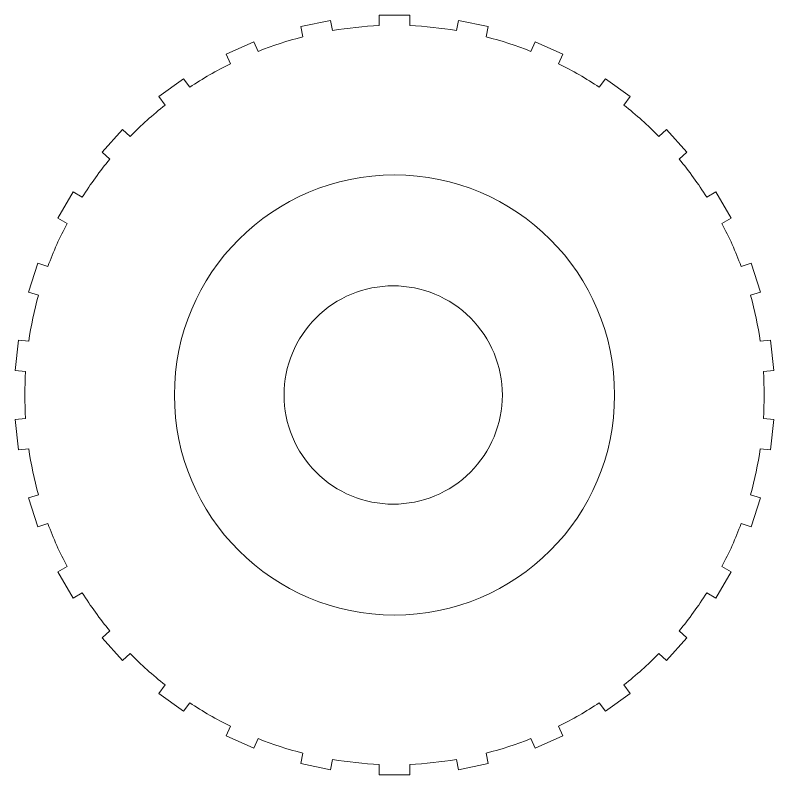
# Model space of a CAD drawing. Header units: centimetres. Extents: x -259 to 261, y 17 to 228.
# Drawn here: x -123.68 to -116.15, y 184.97 to 192.51 of the extents above; entities that cross this region are included whole.
import ezdxf

# ---------------------------------------------------------------- set-up
doc = ezdxf.new("R2010")
doc.units = ezdxf.units.CM
doc.header["$MEASUREMENT"] = 0
doc.layers.add('layer 1', color=7, linetype='Continuous')

msp = doc.modelspace()

# ---------------------------------------------------------------- linework, layer by layer
at = {"layer": 'layer 1', "color": 250, "lineweight": 9}
for points, knots in [([(-117.81781, 191.88155), (-117.81781, 191.88155), (-117.5736, 191.70411), (-117.5736, 191.70411), (-117.5736, 191.70411), (-117.5736, 191.70411), (-117.63456, 191.6202), (-117.63456, 191.6202), (-117.63456, 191.6202), (-117.51238, 191.52352), (-117.39648, 191.41917), (-117.28756, 191.30776), (-117.28756, 191.30776), (-117.28756, 191.30776), (-117.21049, 191.37717), (-117.21049, 191.37717), (-117.21049, 191.37717), (-117.21049, 191.37717), (-117.0085, 191.15284), (-117.0085, 191.15284), (-117.0085, 191.15284), (-117.0085, 191.15284), (-117.08557, 191.08343), (-117.08557, 191.08343), (-117.08557, 191.08343), (-116.98618, 190.96346), (-116.8945, 190.83729), (-116.81113, 190.70568), (-116.81113, 190.70568), (-116.81113, 190.70568), (-116.7213, 190.75754), (-116.7213, 190.75754), (-116.7213, 190.75754), (-116.7213, 190.75754), (-116.57037, 190.49611), (-116.57037, 190.49611), (-116.57037, 190.49611), (-116.57037, 190.49611), (-116.6602, 190.44426), (-116.6602, 190.44426), (-116.6602, 190.44426), (-116.5879, 190.30625), (-116.52447, 190.16377), (-116.47028, 190.01769), (-116.47028, 190.01769), (-116.47028, 190.01769), (-116.37163, 190.04975), (-116.37163, 190.04975), (-116.37163, 190.04975), (-116.37163, 190.04975), (-116.27835, 189.76266), (-116.27835, 189.76266), (-116.27835, 189.76266), (-116.27835, 189.76266), (-116.377, 189.73061), (-116.377, 189.73061), (-116.377, 189.73061), (-116.33498, 189.58058), (-116.30255, 189.42803), (-116.27992, 189.27387), (-116.27992, 189.27387), (-116.27992, 189.27387), (-116.17676, 189.28473), (-116.17676, 189.28473), (-116.17676, 189.28473), (-116.17676, 189.28473), (-116.14521, 188.98452), (-116.14521, 188.98452), (-116.14521, 188.98452), (-116.14521, 188.98452), (-116.24836, 188.97366), (-116.24836, 188.97366), (-116.24836, 188.97366), (-116.23846, 188.81817), (-116.23846, 188.66222), (-116.24836, 188.50674), (-116.24836, 188.50674), (-116.24836, 188.50674), (-116.14521, 188.49589), (-116.14521, 188.49589), (-116.14521, 188.49589), (-116.14521, 188.49589), (-116.17676, 188.19569), (-116.17676, 188.19569), (-116.17676, 188.19569), (-116.17676, 188.19569), (-116.27992, 188.20653), (-116.27992, 188.20653), (-116.27992, 188.20653), (-116.30255, 188.05238), (-116.33498, 187.89983), (-116.377, 187.74981), (-116.377, 187.74981), (-116.377, 187.74981), (-116.27835, 187.71775), (-116.27835, 187.71775), (-116.27835, 187.71775), (-116.27835, 187.71775), (-116.37163, 187.43066), (-116.37163, 187.43066), (-116.37163, 187.43066), (-116.37163, 187.43066), (-116.47028, 187.46271), (-116.47028, 187.46271), (-116.47028, 187.46271), (-116.52447, 187.31665), (-116.5879, 187.17417), (-116.6602, 187.03614), (-116.6602, 187.03614), (-116.6602, 187.03614), (-116.57037, 186.98429), (-116.57037, 186.98429), (-116.57037, 186.98429), (-116.57037, 186.98429), (-116.7213, 186.72287), (-116.7213, 186.72287), (-116.7213, 186.72287), (-116.7213, 186.72287), (-116.81113, 186.77473), (-116.81113, 186.77473), (-116.81113, 186.77473), (-116.8945, 186.64312), (-116.98618, 186.51695), (-117.08557, 186.39698), (-117.08557, 186.39698), (-117.08557, 186.39698), (-117.0085, 186.32757), (-117.0085, 186.32757), (-117.0085, 186.32757), (-117.0085, 186.32757), (-117.21049, 186.10325), (-117.21049, 186.10325), (-117.21049, 186.10325), (-117.21049, 186.10325), (-117.28756, 186.17264), (-117.28756, 186.17264), (-117.28756, 186.17264), (-117.39648, 186.06125), (-117.51238, 185.95689), (-117.63456, 185.86022), (-117.63456, 185.86022), (-117.63456, 185.86022), (-117.5736, 185.7763), (-117.5736, 185.7763), (-117.5736, 185.7763), (-117.5736, 185.7763), (-117.81781, 185.59887), (-117.81781, 185.59887), (-117.81781, 185.59887), (-117.81781, 185.59887), (-117.87878, 185.68278), (-117.87878, 185.68278), (-117.87878, 185.68278), (-118.00848, 185.59646), (-118.14355, 185.51848), (-118.28315, 185.44931), (-118.28315, 185.44931), (-118.28315, 185.44931), (-118.24097, 185.35456), (-118.24097, 185.35456), (-118.24097, 185.35456), (-118.24097, 185.35456), (-118.51673, 185.23178), (-118.51673, 185.23178), (-118.51673, 185.23178), (-118.51673, 185.23178), (-118.55892, 185.32653), (-118.55892, 185.32653), (-118.55892, 185.32653), (-118.70373, 185.26907), (-118.85205, 185.22087), (-119.00299, 185.18224), (-119.00299, 185.18224), (-119.00299, 185.18224), (-118.98143, 185.08079), (-118.98143, 185.08079), (-118.98143, 185.08079), (-118.98143, 185.08079), (-119.27669, 185.01803), (-119.27669, 185.01803), (-119.27669, 185.01803), (-119.27669, 185.01803), (-119.29826, 185.11949), (-119.29826, 185.11949), (-119.29826, 185.11949), (-119.45186, 185.09339), (-119.60697, 185.07708), (-119.76263, 185.07068), (-119.76263, 185.07068), (-119.76263, 185.07068), (-119.76263, 184.96696), (-119.76263, 184.96696), (-119.76263, 184.96696), (-119.76263, 184.96696), (-120.06449, 184.96696), (-120.06449, 184.96696), (-120.06449, 184.96696), (-120.06449, 184.96696), (-120.06449, 185.07068), (-120.06449, 185.07068), (-120.06449, 185.07068), (-120.22016, 185.07708), (-120.37526, 185.09339), (-120.52886, 185.11949), (-120.52886, 185.11949), (-120.52886, 185.11949), (-120.55044, 185.01803), (-120.55044, 185.01803), (-120.55044, 185.01803), (-120.55044, 185.01803), (-120.84569, 185.08079), (-120.84569, 185.08079), (-120.84569, 185.08079), (-120.84569, 185.08079), (-120.82413, 185.18224), (-120.82413, 185.18224), (-120.82413, 185.18224), (-120.97507, 185.22087), (-121.1234, 185.26907), (-121.26821, 185.32653), (-121.26821, 185.32653), (-121.26821, 185.32653), (-121.3104, 185.23178), (-121.3104, 185.23178), (-121.3104, 185.23178), (-121.3104, 185.23178), (-121.58616, 185.35456), (-121.58616, 185.35456), (-121.58616, 185.35456), (-121.58616, 185.35456), (-121.54398, 185.44931), (-121.54398, 185.44931), (-121.54398, 185.44931), (-121.68358, 185.51848), (-121.81865, 185.59646), (-121.94835, 185.68278), (-121.94835, 185.68278), (-121.94835, 185.68278), (-122.00932, 185.59887), (-122.00932, 185.59887), (-122.00932, 185.59887), (-122.00932, 185.59887), (-122.25353, 185.7763), (-122.25353, 185.7763), (-122.25353, 185.7763), (-122.25353, 185.7763), (-122.19256, 185.86022), (-122.19256, 185.86022), (-122.19256, 185.86022), (-122.31474, 185.95689), (-122.43064, 186.06125), (-122.53957, 186.17264), (-122.53957, 186.17264), (-122.53957, 186.17264), (-122.61664, 186.10325), (-122.61664, 186.10325), (-122.61664, 186.10325), (-122.61664, 186.10325), (-122.81862, 186.32757), (-122.81862, 186.32757), (-122.81862, 186.32757), (-122.81862, 186.32757), (-122.74155, 186.39698), (-122.74155, 186.39698), (-122.74155, 186.39698), (-122.84095, 186.51695), (-122.93262, 186.64312), (-123.016, 186.77473), (-123.016, 186.77473), (-123.016, 186.77473), (-123.10583, 186.72287), (-123.10583, 186.72287), (-123.10583, 186.72287), (-123.10583, 186.72287), (-123.25676, 186.98429), (-123.25676, 186.98429), (-123.25676, 186.98429), (-123.25676, 186.98429), (-123.16693, 187.03614), (-123.16693, 187.03614), (-123.16693, 187.03614), (-123.23922, 187.17417), (-123.30265, 187.31665), (-123.35685, 187.46271), (-123.35685, 187.46271), (-123.35685, 187.46271), (-123.45549, 187.43066), (-123.45549, 187.43066), (-123.45549, 187.43066), (-123.45549, 187.43066), (-123.54877, 187.71775), (-123.54877, 187.71775), (-123.54877, 187.71775), (-123.54877, 187.71775), (-123.45013, 187.74981), (-123.45013, 187.74981), (-123.45013, 187.74981), (-123.49215, 187.89983), (-123.52457, 188.05238), (-123.54721, 188.20653), (-123.54721, 188.20653), (-123.54721, 188.20653), (-123.65037, 188.19569), (-123.65037, 188.19569), (-123.65037, 188.19569), (-123.65037, 188.19569), (-123.68192, 188.49589), (-123.68192, 188.49589), (-123.68192, 188.49589), (-123.68192, 188.49589), (-123.57876, 188.50674), (-123.57876, 188.50674), (-123.57876, 188.50674), (-123.58866, 188.66222), (-123.58866, 188.81819), (-123.57876, 188.97367), (-123.57876, 188.97367), (-123.57876, 188.97367), (-123.68192, 188.98452), (-123.68192, 188.98452), (-123.68192, 188.98452), (-123.68192, 188.98452), (-123.65037, 189.28473), (-123.65037, 189.28473), (-123.65037, 189.28473), (-123.65037, 189.28473), (-123.54721, 189.27387), (-123.54721, 189.27387), (-123.54721, 189.27387), (-123.52457, 189.42803), (-123.49215, 189.58058), (-123.45013, 189.73061), (-123.45013, 189.73061), (-123.45013, 189.73061), (-123.54877, 189.76266), (-123.54877, 189.76266), (-123.54877, 189.76266), (-123.54877, 189.76266), (-123.45549, 190.04975), (-123.45549, 190.04975), (-123.45549, 190.04975), (-123.45549, 190.04975), (-123.35685, 190.01769), (-123.35685, 190.01769), (-123.35685, 190.01769), (-123.30265, 190.16377), (-123.23922, 190.30625), (-123.16693, 190.44426), (-123.16693, 190.44426), (-123.16693, 190.44426), (-123.25676, 190.49611), (-123.25676, 190.49611), (-123.25676, 190.49611), (-123.25676, 190.49611), (-123.10583, 190.75754), (-123.10583, 190.75754), (-123.10583, 190.75754), (-123.10583, 190.75754), (-123.016, 190.70568), (-123.016, 190.70568), (-123.016, 190.70568), (-122.93262, 190.83729), (-122.84095, 190.96346), (-122.74155, 191.08343), (-122.74155, 191.08343), (-122.74155, 191.08343), (-122.81862, 191.15284), (-122.81862, 191.15284), (-122.81862, 191.15284), (-122.81862, 191.15284), (-122.61664, 191.37717), (-122.61664, 191.37717), (-122.61664, 191.37717), (-122.61664, 191.37717), (-122.53957, 191.30776), (-122.53957, 191.30776), (-122.53957, 191.30776), (-122.43064, 191.41917), (-122.31474, 191.52352), (-122.19256, 191.6202), (-122.19256, 191.6202), (-122.19256, 191.6202), (-122.25353, 191.70411), (-122.25353, 191.70411), (-122.25353, 191.70411), (-122.25353, 191.70411), (-122.00932, 191.88155), (-122.00932, 191.88155), (-122.00932, 191.88155), (-122.00932, 191.88155), (-121.94835, 191.79763), (-121.94835, 191.79763), (-121.94835, 191.79763), (-121.81865, 191.88395), (-121.68358, 191.96193), (-121.54398, 192.03109), (-121.54398, 192.03109), (-121.54398, 192.03109), (-121.58616, 192.12585), (-121.58616, 192.12585), (-121.58616, 192.12585), (-121.58616, 192.12585), (-121.3104, 192.24863), (-121.3104, 192.24863), (-121.3104, 192.24863), (-121.3104, 192.24863), (-121.26821, 192.15388), (-121.26821, 192.15388), (-121.26821, 192.15388), (-121.1234, 192.21133), (-120.97507, 192.25954), (-120.82413, 192.29816), (-120.82413, 192.29816), (-120.82413, 192.29816), (-120.84569, 192.39962), (-120.84569, 192.39962), (-120.84569, 192.39962), (-120.84569, 192.39962), (-120.55044, 192.46238), (-120.55044, 192.46238), (-120.55044, 192.46238), (-120.55044, 192.46238), (-120.52886, 192.36093), (-120.52886, 192.36093), (-120.52886, 192.36093), (-120.37526, 192.38703), (-120.22016, 192.40333), (-120.06449, 192.40973), (-120.06449, 192.40973), (-120.06449, 192.40973), (-120.06449, 192.51346), (-120.06449, 192.51346), (-120.06449, 192.51346), (-120.06449, 192.51346), (-119.76263, 192.51346), (-119.76263, 192.51346), (-119.76263, 192.51346), (-119.76263, 192.51346), (-119.76263, 192.40973), (-119.76263, 192.40973), (-119.76263, 192.40973), (-119.60697, 192.40333), (-119.45186, 192.38703), (-119.29826, 192.36093), (-119.29826, 192.36093), (-119.29826, 192.36093), (-119.27669, 192.46238), (-119.27669, 192.46238), (-119.27669, 192.46238), (-119.27669, 192.46238), (-118.98143, 192.39962), (-118.98143, 192.39962), (-118.98143, 192.39962), (-118.98143, 192.39962), (-119.00299, 192.29816), (-119.00299, 192.29816), (-119.00299, 192.29816), (-118.85205, 192.25954), (-118.70373, 192.21133), (-118.55892, 192.15388), (-118.55892, 192.15388), (-118.55892, 192.15388), (-118.51673, 192.24863), (-118.51673, 192.24863), (-118.51673, 192.24863), (-118.51673, 192.24863), (-118.24097, 192.12585), (-118.24097, 192.12585), (-118.24097, 192.12585), (-118.24097, 192.12585), (-118.28315, 192.03109), (-118.28315, 192.03109), (-118.28315, 192.03109), (-118.14355, 191.96193), (-118.00848, 191.88395), (-117.87878, 191.79763), (-117.87878, 191.79763), (-117.87878, 191.79763), (-117.81781, 191.88155), (-117.81781, 191.88155)], [0, 0, 0, 0, 0.0082645, 0.0082645, 0.0082645, 0.0082645, 0.0165289, 0.0165289, 0.0165289, 0.0165289, 0.0247934, 0.0247934, 0.0247934, 0.0247934, 0.0330579, 0.0330579, 0.0330579, 0.0330579, 0.0413223, 0.0413223, 0.0413223, 0.0413223, 0.0495868, 0.0495868, 0.0495868, 0.0495868, 0.0578512, 0.0578512, 0.0578512, 0.0578512, 0.0661157, 0.0661157, 0.0661157, 0.0661157, 0.0743802, 0.0743802, 0.0743802, 0.0743802, 0.0826446, 0.0826446, 0.0826446, 0.0826446, 0.0909091, 0.0909091, 0.0909091, 0.0909091, 0.0991736, 0.0991736, 0.0991736, 0.0991736, 0.107438, 0.107438, 0.107438, 0.107438, 0.1157025, 0.1157025, 0.1157025, 0.1157025, 0.1239669, 0.1239669, 0.1239669, 0.1239669, 0.1322314, 0.1322314, 0.1322314, 0.1322314, 0.1404959, 0.1404959, 0.1404959, 0.1404959, 0.1487603, 0.1487603, 0.1487603, 0.1487603, 0.1570248, 0.1570248, 0.1570248, 0.1570248, 0.1652893, 0.1652893, 0.1652893, 0.1652893, 0.1735537, 0.1735537, 0.1735537, 0.1735537, 0.1818182, 0.1818182, 0.1818182, 0.1818182, 0.1900826, 0.1900826, 0.1900826, 0.1900826, 0.1983471, 0.1983471, 0.1983471, 0.1983471, 0.2066116, 0.2066116, 0.2066116, 0.2066116, 0.214876, 0.214876, 0.214876, 0.214876, 0.2231405, 0.2231405, 0.2231405, 0.2231405, 0.231405, 0.231405, 0.231405, 0.231405, 0.2396694, 0.2396694, 0.2396694, 0.2396694, 0.2479339, 0.2479339, 0.2479339, 0.2479339, 0.2561983, 0.2561983, 0.2561983, 0.2561983, 0.2644628, 0.2644628, 0.2644628, 0.2644628, 0.2727273, 0.2727273, 0.2727273, 0.2727273, 0.2809917, 0.2809917, 0.2809917, 0.2809917, 0.2892562, 0.2892562, 0.2892562, 0.2892562, 0.2975207, 0.2975207, 0.2975207, 0.2975207, 0.3057851, 0.3057851, 0.3057851, 0.3057851, 0.3140496, 0.3140496, 0.3140496, 0.3140496, 0.322314, 0.322314, 0.322314, 0.322314, 0.3305785, 0.3305785, 0.3305785, 0.3305785, 0.338843, 0.338843, 0.338843, 0.338843, 0.3471074, 0.3471074, 0.3471074, 0.3471074, 0.3553719, 0.3553719, 0.3553719, 0.3553719, 0.3636364, 0.3636364, 0.3636364, 0.3636364, 0.3719008, 0.3719008, 0.3719008, 0.3719008, 0.3801653, 0.3801653, 0.3801653, 0.3801653, 0.3884298, 0.3884298, 0.3884298, 0.3884298, 0.3966942, 0.3966942, 0.3966942, 0.3966942, 0.4049587, 0.4049587, 0.4049587, 0.4049587, 0.4132231, 0.4132231, 0.4132231, 0.4132231, 0.4214876, 0.4214876, 0.4214876, 0.4214876, 0.4297521, 0.4297521, 0.4297521, 0.4297521, 0.4380165, 0.4380165, 0.4380165, 0.4380165, 0.446281, 0.446281, 0.446281, 0.446281, 0.4545455, 0.4545455, 0.4545455, 0.4545455, 0.4628099, 0.4628099, 0.4628099, 0.4628099, 0.4710744, 0.4710744, 0.4710744, 0.4710744, 0.4793388, 0.4793388, 0.4793388, 0.4793388, 0.4876033, 0.4876033, 0.4876033, 0.4876033, 0.4958678, 0.4958678, 0.4958678, 0.4958678, 0.5041322, 0.5041322, 0.5041322, 0.5041322, 0.5123967, 0.5123967, 0.5123967, 0.5123967, 0.5206612, 0.5206612, 0.5206612, 0.5206612, 0.5289256, 0.5289256, 0.5289256, 0.5289256, 0.5371901, 0.5371901, 0.5371901, 0.5371901, 0.5454545, 0.5454545, 0.5454545, 0.5454545, 0.553719, 0.553719, 0.553719, 0.553719, 0.5619835, 0.5619835, 0.5619835, 0.5619835, 0.5702479, 0.5702479, 0.5702479, 0.5702479, 0.5785124, 0.5785124, 0.5785124, 0.5785124, 0.5867769, 0.5867769, 0.5867769, 0.5867769, 0.5950413, 0.5950413, 0.5950413, 0.5950413, 0.6033058, 0.6033058, 0.6033058, 0.6033058, 0.6115702, 0.6115702, 0.6115702, 0.6115702, 0.6198347, 0.6198347, 0.6198347, 0.6198347, 0.6280992, 0.6280992, 0.6280992, 0.6280992, 0.6363636, 0.6363636, 0.6363636, 0.6363636, 0.6446281, 0.6446281, 0.6446281, 0.6446281, 0.6528926, 0.6528926, 0.6528926, 0.6528926, 0.661157, 0.661157, 0.661157, 0.661157, 0.6694215, 0.6694215, 0.6694215, 0.6694215, 0.677686, 0.677686, 0.677686, 0.677686, 0.6859504, 0.6859504, 0.6859504, 0.6859504, 0.6942149, 0.6942149, 0.6942149, 0.6942149, 0.7024793, 0.7024793, 0.7024793, 0.7024793, 0.7107438, 0.7107438, 0.7107438, 0.7107438, 0.7190083, 0.7190083, 0.7190083, 0.7190083, 0.7272727, 0.7272727, 0.7272727, 0.7272727, 0.7355372, 0.7355372, 0.7355372, 0.7355372, 0.7438017, 0.7438017, 0.7438017, 0.7438017, 0.7520661, 0.7520661, 0.7520661, 0.7520661, 0.7603306, 0.7603306, 0.7603306, 0.7603306, 0.768595, 0.768595, 0.768595, 0.768595, 0.7768595, 0.7768595, 0.7768595, 0.7768595, 0.785124, 0.785124, 0.785124, 0.785124, 0.7933884, 0.7933884, 0.7933884, 0.7933884, 0.8016529, 0.8016529, 0.8016529, 0.8016529, 0.8099174, 0.8099174, 0.8099174, 0.8099174, 0.8181818, 0.8181818, 0.8181818, 0.8181818, 0.8264463, 0.8264463, 0.8264463, 0.8264463, 0.8347107, 0.8347107, 0.8347107, 0.8347107, 0.8429752, 0.8429752, 0.8429752, 0.8429752, 0.8512397, 0.8512397, 0.8512397, 0.8512397, 0.8595041, 0.8595041, 0.8595041, 0.8595041, 0.8677686, 0.8677686, 0.8677686, 0.8677686, 0.8760331, 0.8760331, 0.8760331, 0.8760331, 0.8842975, 0.8842975, 0.8842975, 0.8842975, 0.892562, 0.892562, 0.892562, 0.892562, 0.9008264, 0.9008264, 0.9008264, 0.9008264, 0.9090909, 0.9090909, 0.9090909, 0.9090909, 0.9173554, 0.9173554, 0.9173554, 0.9173554, 0.9256198, 0.9256198, 0.9256198, 0.9256198, 0.9338843, 0.9338843, 0.9338843, 0.9338843, 0.9421488, 0.9421488, 0.9421488, 0.9421488, 0.9504132, 0.9504132, 0.9504132, 0.9504132, 0.9586777, 0.9586777, 0.9586777, 0.9586777, 0.9669421, 0.9669421, 0.9669421, 0.9669421, 0.9752066, 0.9752066, 0.9752066, 0.9752066, 0.9834711, 0.9834711, 0.9834711, 0.9834711, 1, 1, 1, 1]), ([(-119.91356, 186.55348), (-121.12126, 186.55348), (-122.1003, 187.53251), (-122.1003, 188.74021), (-122.1003, 188.74021), (-122.1003, 189.94791), (-121.12126, 190.92694), (-119.91356, 190.92694), (-119.91356, 190.92694), (-118.70586, 190.92694), (-117.72683, 189.94791), (-117.72683, 188.74021), (-117.72683, 188.74021), (-117.72683, 187.53251), (-118.70586, 186.55348), (-119.91356, 186.55348)], [0, 0, 0, 0, 0.2, 0.2, 0.2, 0.2, 0.4, 0.4, 0.4, 0.4, 0.6, 0.6, 0.6, 0.6, 1, 1, 1, 1]), ([(-119.92641, 187.65556), (-120.21406, 187.65556), (-120.48991, 187.76985), (-120.69337, 187.97325), (-120.69337, 187.97325), (-120.89676, 188.17666), (-121.01104, 188.45253), (-121.01104, 188.74019), (-121.01104, 188.74019), (-121.01104, 189.02786), (-120.89676, 189.30373), (-120.69337, 189.50714), (-120.69337, 189.50714), (-120.48991, 189.71053), (-120.21406, 189.82481), (-119.92641, 189.82481), (-119.92641, 189.82481), (-119.63873, 189.82481), (-119.36287, 189.71053), (-119.15948, 189.50714), (-119.15948, 189.50714), (-118.95603, 189.30373), (-118.8418, 189.02786), (-118.8418, 188.74019), (-118.8418, 188.74019), (-118.8418, 188.45253), (-118.95603, 188.17666), (-119.15948, 187.97325), (-119.15948, 187.97325), (-119.36287, 187.76985), (-119.63873, 187.65556), (-119.92641, 187.65556)], [0, 0, 0, 0, 0.1111111, 0.1111111, 0.1111111, 0.1111111, 0.2222222, 0.2222222, 0.2222222, 0.2222222, 0.3333333, 0.3333333, 0.3333333, 0.3333333, 0.4444444, 0.4444444, 0.4444444, 0.4444444, 0.5555556, 0.5555556, 0.5555556, 0.5555556, 0.6666667, 0.6666667, 0.6666667, 0.6666667, 0.7777778, 0.7777778, 0.7777778, 0.7777778, 1, 1, 1, 1])]:
    msp.add_open_spline(points, degree=3, knots=knots, dxfattribs=at)

doc.saveas('drawing.dxf')
